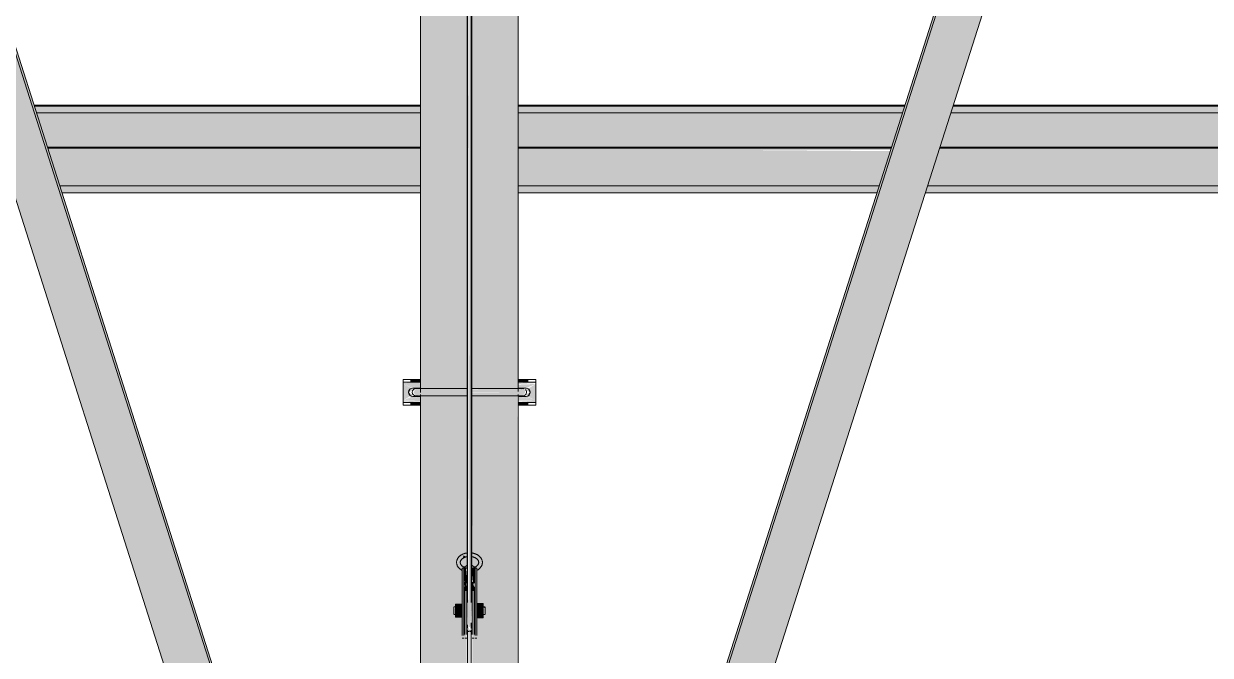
# Model space of a CAD drawing. Header units: inches. Extents: x -54880 to -186, y -132 to 853.
# Drawn here: x -13271.8 to -13191.3, y 207.2 to 250 of the extents above; entities that cross this region are included whole.
import ezdxf

# ---------------------------------------------------------------- set-up
doc = ezdxf.new("R2010")
doc.units = ezdxf.units.IN
doc.header["$MEASUREMENT"] = 0
doc.layers.add('Q-SPCQ', color=91, linetype='Continuous', lineweight=9)
doc.layers.add('S-BEAM', color=12, linetype='Continuous', lineweight=9)

# ---------------------------------------------------------------- blocks, each defined once
blk = doc.blocks.new('Girt_Z - 10_D-1018975-Section 6')
at = {"layer": 'S-BEAM'}
h = blk.add_hatch(color=256, dxfattribs=at)
h.paths.add_polyline_path([(-22802.14, 243.949), (-22802.14, 244.398), (-22813.89, 244.398), (-22813.89, 243.949), (-22804.309, 243.949)], flags=0)
h.paths.add_polyline_path([(-26260.234, 243.949), (-25985.89, 243.949), (-25985.89, 244.398), (-26260.64, 244.398), (-26260.64, 243.949)], flags=0)
h.paths.add_polyline_path([(-22841.89, 243.949), (-22841.89, 244.398), (-23080.89, 244.398), (-23080.89, 243.949), (-22907.987, 243.949)], flags=0)
h.paths.add_polyline_path([(-25975.89, 243.949), (-25972.544, 243.949), (-25972.544, 244.398), (-25975.89, 244.398)], flags=0)
h.paths.add_polyline_path([(-23090.89, 243.949), (-23090.89, 244.398), (-23370.39, 244.398), (-23370.39, 243.949), (-23184.461, 243.949)], flags=0)
h.paths.add_polyline_path([(-25944.544, 243.949), (-25855.816, 243.949), (-25855.618, 244.398), (-25944.544, 244.319)], flags=0)
h.paths.add_polyline_path([(-23380.39, 243.949), (-23380.39, 244.398), (-23659.89, 244.398), (-23659.89, 243.949), (-23460.935, 243.949)], flags=0)
h.paths.add_polyline_path([(-23669.89, 243.949), (-23669.89, 244.398), (-23949.39, 244.398), (-23949.39, 243.949), (-23737.409, 243.949)], flags=0)
h.paths.add_polyline_path([(-25820.057, 243.949), (-25696.39, 243.949), (-25696.39, 244.398), (-25821.127, 244.398), (-25821.705, 243.949), (-25820.571, 243.949)], flags=0)
h.paths.add_polyline_path([(-23959.39, 243.949), (-23959.39, 244.398), (-24238.89, 244.398), (-24238.89, 243.949), (-24013.883, 243.949)], flags=0)
h.paths.add_polyline_path([(-24248.89, 243.949), (-24248.89, 244.398), (-24528.39, 244.398), (-24528.39, 243.949), (-24290.357, 243.949)], flags=0)
h.paths.add_polyline_path([(-25686.39, 243.949), (-25654.822, 243.949), (-25654.966, 244.398), (-25686.39, 244.398)], flags=0)
h.paths.add_polyline_path([(-24538.39, 243.949), (-24538.39, 244.398), (-24817.89, 244.398), (-24817.89, 243.949), (-24566.831, 243.949)], flags=0)
h.paths.add_polyline_path([(-24827.89, 243.949), (-24827.89, 244.398), (-24923.815, 244.398), (-24923.958, 243.949), (-24843.305, 243.949)], flags=0)
h.paths.add_polyline_path([(-25651.551, 243.949), (-25625.486, 243.949), (-25625.486, 244.398), (-25651.694, 244.398)], flags=0)
h.paths.add_polyline_path([(-25618.861, 243.949), (-25592.797, 243.949), (-25592.654, 244.398), (-25618.861, 244.398)], flags=0)
h.paths.add_polyline_path([(-24927.229, 243.949), (-24927.086, 244.398), (-24953.294, 244.398), (-24953.294, 243.949), (-24946.983, 243.949)], flags=0)
h.paths.add_polyline_path([(-25577.736, 243.949), (-25406.89, 243.949), (-25406.89, 244.398), (-25589.382, 244.398), (-25589.526, 243.949), (-25580.582, 243.949)], flags=0)
h.paths.add_polyline_path([(-24959.919, 243.949), (-24959.919, 244.398), (-24986.127, 244.398), (-24985.984, 243.949), (-24964.262, 243.949)], flags=0)
h.paths.add_polyline_path([(-24998.199, 243.949), (-24989.255, 243.949), (-24989.398, 244.398), (-25107.39, 244.398), (-25107.39, 243.949), (-25001.045, 243.949)], flags=0)
h.paths.add_polyline_path([(-25396.89, 243.949), (-25117.39, 243.949), (-25117.39, 244.398), (-25396.89, 244.398)], flags=0)
h = blk.add_hatch(color=256, dxfattribs=at)
h.paths.add_polyline_path([(-26260.64, 241.629), (-25985.89, 241.629), (-25985.89, 243.949), (-26260.64, 243.949)], flags=0)
h.paths.add_polyline_path([(-22802.14, 241.629), (-22802.14, 243.949), (-22813.89, 243.949), (-22813.89, 241.629), (-22804.309, 241.629)], flags=0)
h.paths.add_polyline_path([(-22841.89, 241.629), (-22841.89, 243.949), (-23080.89, 243.949), (-23080.89, 241.629), (-22907.987, 241.629)], flags=0)
h.paths.add_polyline_path([(-25975.89, 241.629), (-25972.544, 241.629), (-25972.544, 243.949), (-25975.89, 243.949)], flags=0)
h.paths.add_polyline_path([(-25944.544, 241.629), (-25856.777, 241.629), (-25856.193, 243.095), (-25855.816, 243.949), (-25944.544, 243.949), (-25944.544, 242.806)], flags=0)
h.paths.add_polyline_path([(-23090.89, 241.629), (-23090.89, 243.949), (-23370.39, 243.949), (-23370.39, 241.629), (-23184.461, 241.629)], flags=0)
h.paths.add_polyline_path([(-23380.39, 241.629), (-23380.39, 243.949), (-23659.89, 243.949), (-23659.89, 241.629), (-23460.935, 241.629)], flags=0)
h.paths.add_polyline_path([(-23669.89, 241.629), (-23669.89, 243.949), (-23949.39, 243.949), (-23949.39, 241.629), (-23737.409, 241.629)], flags=0)
h.paths.add_polyline_path([(-25820.057, 241.629), (-25696.39, 241.629), (-25696.39, 243.949), (-25821.705, 243.949), (-25824.269, 241.629), (-25820.571, 241.629)], flags=0)
h.paths.add_polyline_path([(-23959.39, 241.629), (-23959.39, 243.949), (-24238.89, 243.949), (-24238.89, 241.629), (-24013.883, 241.629)], flags=0)
h.paths.add_polyline_path([(-24248.89, 241.629), (-24248.89, 243.949), (-24528.39, 243.949), (-24528.39, 241.629), (-24290.357, 241.629)], flags=0)
h.paths.add_polyline_path([(-24538.39, 241.629), (-24538.39, 243.949), (-24817.89, 243.949), (-24817.89, 241.629), (-24566.831, 241.629)], flags=0)
h.paths.add_polyline_path([(-25686.39, 241.629), (-25654.082, 241.629), (-25654.822, 243.949), (-25686.39, 243.949)], flags=0)
h.paths.add_polyline_path([(-24827.89, 241.629), (-24827.89, 243.949), (-24923.958, 243.949), (-24924.698, 241.629), (-24843.305, 241.629)], flags=0)
h.paths.add_polyline_path([(-24927.969, 241.629), (-24927.229, 243.949), (-24953.294, 243.949), (-24953.294, 241.629), (-24946.983, 241.629)], flags=0)
h.paths.add_polyline_path([(-25650.811, 241.629), (-25625.486, 241.629), (-25625.486, 243.949), (-25651.551, 243.949)], flags=0)
h.paths.add_polyline_path([(-24959.919, 241.629), (-24959.919, 243.949), (-24985.984, 243.949), (-24985.244, 241.629), (-24964.262, 241.629)], flags=0)
h.paths.add_polyline_path([(-25618.861, 241.629), (-25593.537, 241.629), (-25592.797, 243.949), (-25618.861, 243.949)], flags=0)
h.paths.add_polyline_path([(-25577.736, 241.629), (-25406.89, 241.629), (-25406.89, 243.949), (-25589.526, 243.949), (-25590.266, 241.629), (-25580.582, 241.629)], flags=0)
h.paths.add_polyline_path([(-24988.515, 241.629), (-24989.255, 243.949), (-25107.39, 243.949), (-25107.39, 241.629), (-24998.199, 241.629)], flags=0)
h.paths.add_polyline_path([(-25117.39, 241.629), (-25117.39, 243.949), (-25396.89, 243.949), (-25396.89, 241.629), (-25119.779, 241.629)], flags=0)
h = blk.add_hatch(color=256, dxfattribs=at)
h.paths.add_polyline_path([(-26260.64, 241.367), (-25985.89, 241.453), (-25985.89, 241.555), (-26260.64, 241.529), (-26260.64, 241.46)], flags=0)
h.paths.add_polyline_path([(-25603.608, 241.367), (-25593.596, 241.443), (-25593.56, 241.555), (-25618.861, 241.517), (-25618.861, 241.367)], flags=0)
h.paths.add_polyline_path([(-25577.736, 241.367), (-25406.89, 241.438), (-25406.89, 241.555), (-25590.302, 241.516), (-25590.349, 241.367), (-25580.582, 241.367)], flags=0)
h.paths.add_polyline_path([(-22802.14, 241.367), (-22802.14, 241.555), (-22813.89, 241.53), (-22813.89, 241.367), (-22804.309, 241.367)], flags=0)
h.paths.add_polyline_path([(-24248.89, 241.367), (-24248.89, 241.555), (-24528.39, 241.495), (-24528.39, 241.367), (-24290.357, 241.367)], flags=0)
h.paths.add_polyline_path([(-25396.89, 241.367), (-25117.39, 241.43), (-25117.39, 241.555), (-25396.89, 241.512), (-25396.89, 241.437)], flags=0)
h.paths.add_polyline_path([(-25625.486, 241.367), (-25625.486, 241.555), (-25650.775, 241.517), (-25650.728, 241.367), (-25629.528, 241.367)], flags=0)
h.paths.add_polyline_path([(-22841.89, 241.367), (-22841.89, 241.555), (-23080.89, 241.467), (-23080.89, 241.367), (-22907.987, 241.367)], flags=0)
h.paths.add_polyline_path([(-25856.865, 241.367), (-25856.888, 241.555), (-25944.544, 241.523), (-25944.544, 241.367), (-25856.974, 241.367)], flags=0)
h.paths.add_polyline_path([(-25107.39, 241.367), (-24988.45, 241.426), (-24988.491, 241.555), (-25107.39, 241.507), (-25107.39, 241.429)], flags=0)
h.paths.add_polyline_path([(-24985.16, 241.367), (-24959.919, 241.426), (-24959.919, 241.555), (-24985.204, 241.504), (-24985.179, 241.426)], flags=0)
h.paths.add_polyline_path([(-23090.89, 241.367), (-23090.89, 241.555), (-23370.39, 241.472), (-23370.39, 241.367), (-23184.461, 241.367)], flags=0)
h.paths.add_polyline_path([(-25823.11, 241.367), (-25696.39, 241.445), (-25696.39, 241.555), (-25824.4, 241.521), (-25824.441, 241.367), (-25824.156, 241.367)], flags=0)
h.paths.add_polyline_path([(-25663.766, 241.367), (-25654.023, 241.444), (-25654.059, 241.555), (-25686.39, 241.518), (-25686.39, 241.367), (-25666.612, 241.367)], flags=0)
h.paths.add_polyline_path([(-25975.89, 241.367), (-25972.544, 241.453), (-25972.544, 241.555), (-25975.89, 241.524), (-25975.89, 241.453)], flags=0)
h.paths.add_polyline_path([(-24953.294, 241.367), (-24928.035, 241.425), (-24927.993, 241.555), (-24953.294, 241.504), (-24953.294, 241.425)], flags=0)
h.paths.add_polyline_path([(-24924.782, 241.367), (-24827.89, 241.422), (-24827.89, 241.555), (-24924.738, 241.503), (-24924.763, 241.425)], flags=0)
h.paths.add_polyline_path([(-24238.89, 241.367), (-23959.39, 241.399), (-23959.39, 241.555), (-24238.89, 241.489), (-24238.89, 241.406)], flags=0)
h.paths.add_polyline_path([(-23380.39, 241.367), (-23380.39, 241.555), (-23659.89, 241.478), (-23659.89, 241.367), (-23460.935, 241.367)], flags=0)
h.paths.add_polyline_path([(-23669.89, 241.367), (-23669.89, 241.555), (-23949.39, 241.484), (-23949.39, 241.367), (-23737.409, 241.367)], flags=0)
h.paths.add_polyline_path([(-24817.89, 241.367), (-24538.39, 241.414), (-24538.39, 241.555), (-24817.89, 241.501), (-24817.89, 241.422)], flags=0)
h = blk.add_hatch(color=256, dxfattribs=at)
h.paths.add_polyline_path([(-22802.14, 241.555), (-22802.14, 241.629), (-22804.309, 241.555)], flags=0)
h.paths.add_polyline_path([(-22841.89, 241.555), (-22841.89, 241.629), (-22907.987, 241.555)], flags=0)
h.paths.add_polyline_path([(-25406.89, 241.555), (-25406.89, 241.629), (-25534.49, 241.555)], flags=0)
h.paths.add_polyline_path([(-25654.059, 241.555), (-25654.082, 241.629), (-25663.766, 241.555)], flags=0)
h.paths.add_polyline_path([(-23090.89, 241.555), (-23090.89, 241.629), (-23184.461, 241.555)], flags=0)
h.paths.add_polyline_path([(-23380.39, 241.555), (-23380.39, 241.629), (-23460.935, 241.555)], flags=0)
h.paths.add_polyline_path([(-25593.56, 241.555), (-25593.537, 241.629), (-25603.608, 241.555)], flags=0)
h.paths.add_polyline_path([(-23669.89, 241.555), (-23669.89, 241.629), (-23737.409, 241.555)], flags=0)
h.paths.add_polyline_path([(-23959.39, 241.555), (-23959.39, 241.629), (-24013.883, 241.555)], flags=0)
h = blk.add_hatch(color=256, dxfattribs=at)
h.paths.add_polyline_path([(-25591.104, 239), (-25406.89, 239), (-25406.89, 241.367), (-25590.349, 241.367)], flags=0)
h.paths.add_polyline_path([(-26260.234, 239), (-25985.89, 239), (-25985.89, 241.367), (-26260.64, 241.367), (-26260.64, 239)], flags=0)
h.paths.add_polyline_path([(-25975.89, 239), (-25972.544, 239.083), (-25972.544, 241.367), (-25975.89, 241.367)], flags=0)
h.paths.add_polyline_path([(-25944.544, 239), (-25857.658, 239), (-25856.921, 241.367), (-25944.544, 241.363), (-25944.544, 239.083)], flags=0)
h.paths.add_polyline_path([(-25824.156, 239), (-25696.39, 239), (-25696.39, 241.367), (-25824.535, 241.367), (-25826.571, 239), (-25825.608, 239)], flags=0)
h.paths.add_polyline_path([(-25686.39, 239), (-25653.244, 239), (-25653.999, 241.367), (-25686.39, 241.367)], flags=0)
h.paths.add_polyline_path([(-25649.973, 239), (-25625.486, 239), (-25625.486, 241.367), (-25650.728, 241.367)], flags=0)
h.paths.add_polyline_path([(-25618.861, 239), (-25594.375, 239), (-25593.62, 241.367), (-25618.861, 241.367)], flags=0)
h.paths.add_polyline_path([(-25396.89, 239), (-25117.39, 239), (-25117.39, 241.367), (-25396.89, 241.367)], flags=0)
h.paths.add_polyline_path([(-25107.39, 239), (-24987.677, 239), (-24988.431, 241.367), (-25107.39, 241.367)], flags=0)
h.paths.add_polyline_path([(-24528.39, 239), (-24248.89, 239), (-24248.89, 241.367), (-24528.39, 241.367)], flags=0)
h.paths.add_polyline_path([(-24538.39, 239), (-24538.39, 241.367), (-24817.89, 241.367), (-24817.89, 239), (-24566.831, 239)], flags=0)
h.paths.add_polyline_path([(-24984.405, 239), (-24959.919, 239), (-24959.919, 241.367), (-24985.16, 241.367)], flags=0)
h.paths.add_polyline_path([(-24827.89, 239), (-24827.89, 241.367), (-24924.782, 241.367), (-24925.537, 239), (-24843.305, 239)], flags=0)
h.paths.add_polyline_path([(-24953.294, 239), (-24928.808, 239), (-24928.053, 241.367), (-24953.294, 241.367)], flags=0)
h.paths.add_polyline_path([(-22802.14, 239), (-22802.14, 241.367), (-22813.89, 241.367), (-22813.89, 239), (-22804.309, 239)], flags=0)
h.paths.add_polyline_path([(-22841.89, 239), (-22841.89, 241.367), (-23080.89, 241.367), (-23080.89, 239), (-22907.987, 239)], flags=0)
h.paths.add_polyline_path([(-23090.89, 239), (-23090.89, 241.367), (-23370.39, 241.367), (-23370.39, 239), (-23184.461, 239)], flags=0)
h.paths.add_polyline_path([(-23380.39, 239), (-23380.39, 241.367), (-23659.89, 241.367), (-23659.89, 239), (-23460.935, 239)], flags=0)
h.paths.add_polyline_path([(-23669.89, 239), (-23669.89, 241.367), (-23949.39, 241.367), (-23949.39, 239), (-23737.409, 239)], flags=0)
h.paths.add_polyline_path([(-23959.39, 239), (-23959.39, 241.367), (-24238.89, 241.367), (-24238.89, 239), (-24013.883, 239)], flags=0)
h = blk.add_hatch(color=256, dxfattribs=at)
h.paths.add_polyline_path([(-26260.64, 238.518), (-25985.89, 238.518), (-25985.89, 239), (-26260.64, 239)], flags=0)
h.paths.add_polyline_path([(-22802.14, 238.518), (-22802.14, 239), (-22813.89, 239), (-22813.89, 238.518), (-22804.309, 238.518)], flags=0)
h.paths.add_polyline_path([(-25880.082, 238.518), (-25857.82, 238.518), (-25857.658, 239), (-25944.544, 239), (-25944.544, 238.518), (-25914.642, 238.518)], flags=0)
h.paths.add_polyline_path([(-22841.89, 238.518), (-22841.89, 239), (-23080.89, 239), (-23080.89, 238.518), (-22907.987, 238.518)], flags=0)
h.paths.add_polyline_path([(-23090.89, 238.518), (-23090.89, 239), (-23370.39, 239), (-23370.39, 238.518), (-23184.461, 238.518)], flags=0)
h.paths.add_polyline_path([(-25975.89, 238.518), (-25972.544, 238.518), (-25972.544, 239), (-25975.89, 239)], flags=0)
h.paths.add_polyline_path([(-23380.39, 238.518), (-23380.39, 239), (-23659.89, 239), (-23659.89, 238.518), (-23460.935, 238.518)], flags=0)
h.paths.add_polyline_path([(-25825.608, 238.518), (-25696.39, 238.518), (-25696.39, 239), (-25826.601, 239), (-25826.923, 238.518), (-25826.571, 238.518)], flags=0)
h.paths.add_polyline_path([(-23669.89, 238.518), (-23669.89, 239), (-23949.39, 239), (-23949.39, 238.518), (-23737.409, 238.518)], flags=0)
h.paths.add_polyline_path([(-23959.39, 238.518), (-23959.39, 239), (-24238.89, 239), (-24238.89, 238.518), (-24013.883, 238.518)], flags=0)
h.paths.add_polyline_path([(-24248.89, 238.518), (-24248.89, 239), (-24528.39, 239), (-24528.39, 238.518), (-24290.357, 238.518)], flags=0)
h.paths.add_polyline_path([(-25686.39, 238.518), (-25653.09, 238.518), (-25653.244, 239), (-25686.39, 239)], flags=0)
h.paths.add_polyline_path([(-24538.39, 238.518), (-24538.39, 239), (-24817.89, 239), (-24817.89, 238.518), (-24566.831, 238.518)], flags=0)
h.paths.add_polyline_path([(-25649.819, 238.518), (-25625.486, 238.518), (-25625.486, 239), (-25649.973, 239)], flags=0)
h.paths.add_polyline_path([(-24827.89, 238.518), (-24827.89, 239), (-24925.537, 239), (-24925.69, 238.518), (-24843.305, 238.518)], flags=0)
h.paths.add_polyline_path([(-25618.861, 238.518), (-25594.529, 238.518), (-25594.375, 239), (-25618.861, 239)], flags=0)
h.paths.add_polyline_path([(-24928.962, 238.518), (-24928.808, 239), (-24953.294, 239), (-24953.294, 238.518), (-24946.983, 238.518)], flags=0)
h.paths.add_polyline_path([(-25577.736, 238.518), (-25406.89, 238.518), (-25406.89, 239), (-25591.104, 239), (-25591.258, 238.518), (-25580.582, 238.518)], flags=0)
h.paths.add_polyline_path([(-24959.919, 238.518), (-24959.919, 239), (-24984.405, 239), (-24984.252, 238.518), (-24964.262, 238.518)], flags=0)
h.paths.add_polyline_path([(-25396.89, 238.518), (-25117.39, 238.518), (-25117.39, 239), (-25396.89, 239)], flags=0)
h.paths.add_polyline_path([(-24987.523, 238.518), (-24987.677, 239), (-25107.39, 239), (-25107.39, 238.518), (-24998.199, 238.518)], flags=0)
for p, q in [((-25625.486, 244.482), (-25651.721, 244.482)), ((-25625.486, 244.398), (-25651.694, 244.398)), ((-25625.486, 243.949), (-25651.551, 243.949)), ((-25592.627, 244.482), (-25618.861, 244.482)), ((-25592.654, 244.398), (-25618.861, 244.398)), ((-25592.797, 243.949), (-25618.861, 243.949)), ((-25406.89, 243.949), (-25589.526, 243.949)), ((-25406.89, 244.398), (-25589.382, 244.398)), ((-25406.89, 244.482), (-25589.356, 244.482)), ((-25625.486, 241.629), (-25650.811, 241.629)), ((-25625.486, 241.555), (-25650.787, 241.555)), ((-25593.537, 241.629), (-25618.861, 241.629)), ((-25593.56, 241.555), (-25618.861, 241.555)), ((-25406.89, 241.555), (-25590.289, 241.555)), ((-25406.89, 241.629), (-25590.266, 241.629)), ((-25649.973, 239), (-25625.486, 239)), ((-25625.486, 238.518), (-25649.819, 238.518)), ((-25618.861, 239), (-25594.375, 239)), ((-25594.529, 238.518), (-25618.861, 238.518)), ((-25406.89, 238.518), (-25591.258, 238.518)), ((-25591.104, 239), (-25406.89, 239))]:
    blk.add_line(p, q, dxfattribs=at)
blk = doc.blocks.new('Basketball_Backstop-Performance_Sports_Systems-3103-Ceiling_Hung - 27_-0_ to 27_-11 7_8_-652462-Section 6')
at = {"layer": 'Q-SPCQ'}
h = blk.add_hatch(color=256, dxfattribs=at)
h.paths.add_polyline_path([(-25627.273, 157.563), (-25625.39, 157.563), (-25625.39, 160.188), (-25628.11, 160.188)], flags=0)
h.paths.add_polyline_path([(-25626.288, 164.313), (-25663.62, 281.375), (-25665.189, 281.375), (-25666.612, 280.918), (-25629.425, 164.313)], flags=0)
for points in [[(-25626.288, 164.313), (-25626.154, 164.313), (-25663.487, 281.375), (-25663.62, 281.375), (-25626.66, 165.481)], [(-25618.194, 164.313), (-25618.06, 164.313), (-25580.727, 281.375), (-25580.861, 281.375), (-25617.821, 165.481)], [(-25626.174, 225.687), (-25625.486, 225.687), (-25625.486, 225.875), (-25626.174, 225.875)], [(-25618.174, 225.687), (-25618.174, 225.875), (-25618.861, 225.875), (-25618.861, 225.687)], [(-25626.174, 224.125), (-25625.486, 224.125), (-25625.486, 224.312), (-25626.174, 224.312)], [(-25618.174, 224.125), (-25618.174, 224.312), (-25618.861, 224.312), (-25618.861, 224.125)], [(-25622.611, 213.766), (-25622.39, 213.831), (-25622.579, 213.933)], [(-25622.544, 211.919), (-25622.544, 213.056), (-25622.669, 213.056), (-25622.669, 211.919)], [(-25622.013, 213.056), (-25621.981, 213.056), (-25622.013, 213.128)], [(-25621.794, 211.919), (-25621.669, 211.919), (-25621.669, 213.056), (-25621.794, 213.056), (-25621.794, 212.355)], [(-25622.544, 208.574), (-25622.544, 211.694), (-25622.669, 211.694), (-25622.669, 208.574)], [(-25622.356, 211.509), (-25622.356, 211.807), (-25622.481, 211.807), (-25622.481, 211.509)], [(-25621.856, 211.509), (-25621.856, 211.807), (-25621.981, 211.807), (-25621.981, 211.509)], [(-25621.669, 208.574), (-25621.669, 211.694), (-25621.794, 211.694), (-25621.794, 208.574)], [(-25622.481, 208.559), (-25622.356, 208.559), (-25622.356, 211.509), (-25622.481, 211.509), (-25622.481, 208.857)], [(-25622.325, 210.936), (-25622.294, 210.944), (-25622.325, 210.944)], [(-25622.044, 211.435), (-25622.013, 211.482), (-25622.044, 211.482)], [(-25621.856, 208.559), (-25621.856, 211.509), (-25621.981, 211.509), (-25621.981, 208.559)], [(-25623.106, 210.183), (-25622.669, 210.183), (-25622.687, 210.621), (-25623.106, 210.621)], [(-25623.106, 209.746), (-25622.669, 209.746), (-25622.693, 210.183), (-25623.106, 210.183), (-25623.106, 210.011)], [(-25621.231, 210.314), (-25621.231, 210.671), (-25621.669, 210.671), (-25621.669, 210.314)], [(-25621.231, 209.826), (-25621.231, 210.314), (-25621.669, 210.314), (-25621.669, 209.826)], [(-25621.106, 210.36), (-25621.106, 210.425), (-25621.231, 210.36)], [(-25621.669, 209.695), (-25621.231, 209.695), (-25621.231, 209.826), (-25621.669, 209.826)], [(-25622.169, 145.856), (-25622.061, 145.965), (-25622.044, 146.074), (-25622.106, 208.891), (-25622.169, 208.884), (-25622.169, 146.731)]]:
    blk.add_hatch(color=256, dxfattribs=at).paths.add_polyline_path(points, flags=0)
h = blk.add_hatch(color=256, dxfattribs=at)
h.paths.add_polyline_path([(-25625.126, 157.563), (-25622.294, 157.563), (-25622.294, 160.188), (-25625.39, 160.188), (-25625.374, 157.563)], flags=0)
h.paths.add_polyline_path([(-25620.718, 157.563), (-25618.958, 157.563), (-25618.974, 160.188), (-25622.044, 160.188), (-25622.044, 157.563), (-25620.888, 157.563)], flags=0)
h.paths.add_polyline_path([(-25618.958, 164.313), (-25618.861, 164.313), (-25618.936, 224.792), (-25619.937, 224.75), (-25622.013, 224.75), (-25621.948, 213.056), (-25621.669, 213.056), (-25621.669, 211.919), (-25621.794, 211.919), (-25621.794, 211.694), (-25621.669, 211.641), (-25621.669, 210.671), (-25621.231, 210.671), (-25621.231, 210.425), (-25621.106, 210.36), (-25621.106, 209.942), (-25621.231, 209.942), (-25621.317, 209.695), (-25621.669, 209.641), (-25621.669, 208.574), (-25621.794, 208.574), (-25621.856, 208.559), (-25621.981, 208.559), (-25622.044, 164.313), (-25618.974, 164.313)], flags=0)
h.paths.add_polyline_path([(-25622.356, 208.884), (-25622.294, 209.122), (-25622.356, 209.061)], flags=0)
h.paths.add_polyline_path([(-25623.323, 224.76), (-25623.656, 224.794), (-25623.479, 224.771)], flags=0)
h.paths.add_polyline_path([(-25625.208, 164.313), (-25622.294, 164.313), (-25622.356, 208.559), (-25622.481, 208.574), (-25622.544, 208.574), (-25622.669, 208.574), (-25622.669, 209.746), (-25623.106, 209.746), (-25623.106, 209.942), (-25623.231, 210.011), (-25623.231, 210.425), (-25623.106, 210.425), (-25623.031, 210.621), (-25622.669, 210.621), (-25622.669, 211.694), (-25622.544, 211.694), (-25622.544, 211.919), (-25622.669, 211.919), (-25622.611, 213.056), (-25622.356, 213.056), (-25622.325, 224.751), (-25625.486, 224.751), (-25625.407, 164.313), (-25625.374, 164.313)], flags=0)
h.paths.add_polyline_path([(-25621.856, 210.425), (-25621.794, 210.425), (-25621.856, 210.668)], flags=0)
h.paths.add_polyline_path([(-25622.544, 210.425), (-25622.481, 210.474), (-25622.544, 210.426)], flags=0)
h.paths.add_polyline_path([(-25622.356, 210.933), (-25622.325, 210.944), (-25622.356, 210.944)], flags=0)
h.paths.add_polyline_path([(-25622.013, 211.459), (-25621.981, 211.509), (-25622.013, 211.482)], flags=0)
h.paths.add_polyline_path([(-25622.611, 213.766), (-25622.544, 213.914), (-25622.39, 213.831), (-25622.544, 213.786)], flags=0)
h.paths.add_polyline_path([(-25621.025, 225.241), (-25620.869, 225.204), (-25620.888, 225.232)], flags=0)
h.paths.add_polyline_path([(-25619.801, 225.187), (-25618.861, 225.248), (-25618.861, 281.375), (-25621.231, 281.295), (-25621.231, 281.179), (-25621.106, 281.114), (-25621.106, 280.696), (-25621.231, 280.696), (-25621.317, 280.45), (-25621.669, 280.45), (-25621.669, 279.238), (-25621.231, 279.238), (-25621.231, 278.991), (-25621.106, 278.927), (-25621.106, 278.509), (-25621.231, 278.509), (-25621.317, 278.262), (-25621.669, 278.208), (-25621.669, 277.141), (-25621.794, 277.141), (-25621.856, 277.126), (-25621.981, 277.126), (-25622.013, 225.249), (-25619.832, 225.195)], flags=0)
h.paths.add_polyline_path([(-25622.356, 277.451), (-25622.325, 277.628), (-25622.356, 277.628)], flags=0)
h.paths.add_polyline_path([(-25623.656, 225.189), (-25622.325, 225.25), (-25622.356, 277.126), (-25622.481, 277.141), (-25622.544, 277.141), (-25622.669, 277.141), (-25622.669, 278.312), (-25623.106, 278.312), (-25623.106, 278.509), (-25623.231, 278.573), (-25623.231, 278.991), (-25623.106, 278.991), (-25623.02, 279.187), (-25622.669, 279.187), (-25622.669, 280.432), (-25623.106, 280.432), (-25623.106, 280.696), (-25623.231, 280.761), (-25623.231, 281.179), (-25623.106, 281.19), (-25623.106, 281.375), (-25625.486, 281.375), (-25625.448, 225.231), (-25624.853, 225.234), (-25623.559, 225.204)], flags=0)
h.paths.add_polyline_path([(-25622.356, 279.5), (-25622.32, 279.579), (-25622.356, 279.511)], flags=0)
h.paths.add_polyline_path([(-25622.018, 280.022), (-25621.981, 280.076), (-25622.018, 280.049)], flags=0)
h = blk.add_hatch(color=256, dxfattribs=at)
h.paths.add_polyline_path([(-25618.958, 157.563), (-25617.075, 157.563), (-25616.238, 160.188), (-25618.958, 160.188)], flags=0)
h.paths.add_polyline_path([(-25618.06, 164.313), (-25614.923, 164.313), (-25577.736, 280.918), (-25579.159, 281.375), (-25580.727, 281.375), (-25617.688, 165.481)], flags=0)
h = blk.add_hatch(color=256, dxfattribs=at)
h.paths.add_polyline_path([(-25622.169, 210.929), (-25622.257, 279.574), (-25622.294, 279.489), (-25622.229, 210.944), (-25622.169, 210.929)], flags=0)
h.paths.add_polyline_path([(-25622.294, 279.643), (-25622.169, 279.952), (-25622.233, 280.288), (-25622.294, 280.288), (-25622.294, 279.749)], flags=0)
h = blk.add_hatch(color=256, dxfattribs=at)
h.paths.add_polyline_path([(-25622.169, 210.929), (-25622.044, 210.944), (-25622.107, 279.596), (-25622.169, 279.649), (-25622.169, 211.183)], flags=0)
h.paths.add_polyline_path([(-25622.044, 279.643), (-25622.107, 280.078), (-25622.169, 280.19), (-25622.081, 279.735), (-25622.044, 279.643)], flags=0)
h = blk.add_hatch(color=256, dxfattribs=at)
h.paths.add_polyline_path([(-25625.58, 225.562), (-25625.486, 225.628), (-25625.486, 225.687), (-25626.674, 225.625), (-25626.674, 225.562), (-25626.09, 225.562)], flags=0)
h.paths.add_polyline_path([(-25618.861, 225.562), (-25617.674, 225.625), (-25617.674, 225.687), (-25618.861, 225.621), (-25618.861, 225.591)], flags=0)
h = blk.add_hatch(color=256, dxfattribs=at)
h.paths.add_polyline_path([(-25626.674, 224.437), (-25625.486, 224.437), (-25625.507, 224.728)], flags=0)
h.paths.add_polyline_path([(-25626.674, 224.437), (-25625.58, 224.719), (-25626.018, 224.719)], flags=0)
h.paths.add_polyline_path([(-25626.674, 224.437), (-25626.158, 224.756), (-25626.289, 224.927), (-25626.261, 225.141), (-25626.09, 225.272), (-25626.674, 225.562)], flags=0)
h.paths.add_polyline_path([(-25617.674, 225.562), (-25618.861, 225.518), (-25618.84, 225.272)], flags=0)
h.paths.add_polyline_path([(-25617.674, 224.437), (-25617.674, 225.562), (-25618.19, 225.244), (-25618.059, 225.073), (-25618.087, 224.859), (-25618.257, 224.728)], flags=0)
h.paths.add_polyline_path([(-25617.674, 224.437), (-25618.33, 224.719), (-25618.768, 224.719)], flags=0)
h.paths.add_polyline_path([(-25618.861, 224.437), (-25617.674, 224.437), (-25618.861, 224.728), (-25618.861, 224.482)], flags=0)
h.paths.add_polyline_path([(-25626.674, 225.562), (-25626.018, 225.281), (-25625.58, 225.281)], flags=0)
h.paths.add_polyline_path([(-25625.486, 225.263), (-25625.486, 225.562), (-25626.674, 225.562), (-25625.507, 225.272)], flags=0)
h.paths.add_polyline_path([(-25618.768, 225.281), (-25618.33, 225.281), (-25617.674, 225.562)], flags=0)
h = blk.add_hatch(color=256, dxfattribs=at)
h.paths.add_polyline_path([(-25618.358, 224.608), (-25618.369, 224.616), (-25618.644, 224.679)], flags=0)
h.paths.add_polyline_path([(-25618.231, 224.676), (-25618.131, 224.962), (-25618.332, 224.875), (-25618.257, 224.688)], flags=0)
h.paths.add_polyline_path([(-25626.117, 224.676), (-25626.032, 224.728), (-25626.09, 224.907), (-25626.261, 224.926), (-25626.135, 224.706)], flags=0)
h.paths.add_polyline_path([(-25625.564, 224.714), (-25625.507, 224.805), (-25625.565, 224.728)], flags=0)
h.paths.add_polyline_path([(-25618.049, 225.002), (-25618.159, 225.199), (-25618.257, 225.312), (-25618.315, 225.272), (-25618.257, 225.093), (-25618.059, 225.006)], flags=0)
h.paths.add_polyline_path([(-25626.299, 225.002), (-25626.015, 225.125), (-25626.117, 225.324), (-25626.297, 225.012)], flags=0)
h.paths.add_polyline_path([(-25625.711, 225.315), (-25625.704, 225.321), (-25625.979, 225.384)], flags=0)
h = blk.add_hatch(color=256, dxfattribs=at)
h.paths.add_polyline_path([(-25622.325, 225), (-25622.325, 225.242), (-25623.656, 225.243), (-25625.821, 225.231), (-25625.963, 225), (-25622.847, 225)], flags=0)
h.paths.add_polyline_path([(-25618.385, 225), (-25618.424, 225.217), (-25619.188, 225.248), (-25620.001, 225.239), (-25622.013, 225.2), (-25622.013, 225), (-25618.533, 225)], flags=0)
h = blk.add_hatch(color=256, dxfattribs=at)
h.paths.add_polyline_path([(-25624.364, 224.75), (-25622.325, 224.758), (-25622.325, 225), (-25625.963, 225), (-25625.814, 224.77), (-25625.603, 224.817), (-25625.094, 224.751), (-25624.401, 224.75)], flags=0)
h.paths.add_polyline_path([(-25619.984, 224.75), (-25618.534, 224.77), (-25618.385, 225), (-25622.013, 224.964), (-25622.013, 224.759), (-25620.888, 224.759)], flags=0)
h = blk.add_hatch(color=256, dxfattribs=at)
h.paths.add_polyline_path([(-25626.674, 224.312), (-25625.486, 224.375), (-25625.507, 224.437), (-25626.674, 224.375), (-25626.674, 224.317)], flags=0)
h.paths.add_polyline_path([(-25617.674, 224.312), (-25617.674, 224.437), (-25618.861, 224.353), (-25618.861, 224.312), (-25618.174, 224.312)], flags=0)
h = blk.add_hatch(color=256, dxfattribs=at)
h.paths.add_polyline_path([(-25622.325, 212.083), (-25622.41, 213.056), (-25622.544, 213.056), (-25622.503, 212.083), (-25622.333, 212.083)], flags=0)
h.paths.add_polyline_path([(-25621.834, 212.083), (-25621.794, 212.083), (-25621.794, 213.056), (-25622.014, 213.056), (-25621.926, 212.083)], flags=0)
h = blk.add_hatch(color=256, dxfattribs=at)
h.paths.add_polyline_path([(-25622.356, 211.641), (-25622.325, 211.641), (-25622.411, 212.083), (-25622.544, 212.061), (-25622.481, 211.807), (-25622.356, 211.807)], flags=0)
h.paths.add_polyline_path([(-25622.013, 211.641), (-25621.981, 211.641), (-25621.954, 211.807), (-25621.856, 211.807), (-25621.926, 212.083), (-25622.013, 212.083), (-25622.013, 211.807)], flags=0)
h = blk.add_hatch(color=256, dxfattribs=at)
h.paths.add_polyline_path([(-25622.356, 208.884), (-25622.169, 208.894), (-25622.258, 209.061)], flags=0)
h.paths.add_polyline_path([(-25621.981, 208.884), (-25622.108, 209.061), (-25622.079, 208.889), (-25622.05, 208.888)], flags=0)
h.paths.add_polyline_path([(-25622.258, 209.061), (-25622.105, 209.069), (-25621.981, 210.933), (-25622.356, 210.933), (-25622.282, 209.246), (-25622.233, 209.328), (-25622.257, 209.069)], flags=0)
h = blk.add_hatch(color=256, dxfattribs=at)
h.paths.add_polyline_path([(-25623.106, 209.942), (-25623.106, 210.36), (-25623.231, 210.308), (-25623.231, 209.942)], flags=0)
h.paths.add_polyline_path([(-25622.544, 209.942), (-25622.481, 210.011), (-25622.544, 209.958)], flags=0)
h.paths.add_polyline_path([(-25621.231, 209.942), (-25621.106, 210.011), (-25621.106, 210.36), (-25621.231, 210.308), (-25621.231, 209.943)], flags=0)
h = blk.add_hatch(color=256, dxfattribs=at)
h.paths.add_polyline_path([(-25622.169, 208.894), (-25622.233, 209.062), (-25622.231, 209.011), (-25622.169, 208.895)], flags=0)
h.paths.add_polyline_path([(-25622.169, 145.856), (-25622.233, 208.891), (-25622.294, 208.884), (-25622.227, 145.882), (-25622.197, 145.862)], flags=0)
for p, q in [((-25629.425, 164.313), (-25666.612, 280.918)), ((-25626.288, 164.313), (-25663.62, 281.375)), ((-25626.154, 164.313), (-25663.487, 281.375)), ((-25625.486, 281.375), (-25625.486, 224.989)), ((-25618.861, 225.045), (-25618.861, 281.375)), ((-25580.861, 281.375), (-25618.194, 164.313)), ((-25618.06, 164.313), (-25580.727, 281.375)), ((-25614.923, 164.313), (-25577.736, 280.918)), ((-25622.294, 279.542), (-25622.294, 210.741)), ((-25622.044, 210.741), (-25622.044, 279.542)), ((-25622.325, 277.836), (-25622.325, 210.936)), ((-25622.013, 211.459), (-25622.013, 277.965)), ((-25626.674, 225.875), (-25626.674, 225.687)), ((-25626.674, 225.875), (-25626.674, 225.719)), ((-25626.674, 225.875), (-25626.174, 225.875)), ((-25626.674, 225.562), (-25626.674, 225.687)), ((-25626.174, 225.687), (-25626.674, 225.687)), ((-25626.674, 224.437), (-25626.674, 225.562)), ((-25626.174, 225.875), (-25625.486, 225.875)), ((-25625.486, 225.687), (-25626.174, 225.687)), ((-25618.861, 225.875), (-25618.174, 225.875)), ((-25618.174, 225.687), (-25618.861, 225.687)), ((-25618.174, 225.875), (-25617.674, 225.875)), ((-25617.674, 225.687), (-25618.174, 225.687)), ((-25617.674, 225.687), (-25617.674, 225.875)), ((-25617.674, 225.719), (-25617.674, 225.875)), ((-25617.674, 225.687), (-25617.674, 225.562)), ((-25617.674, 225.562), (-25617.674, 224.437)), ((-25626.162, 225.246), (-25626.302, 225.004)), ((-25626.302, 224.996), (-25626.162, 224.754)), ((-25626.018, 225.281), (-25625.58, 225.281)), ((-25625.58, 224.719), (-25626.018, 224.719)), ((-25625.486, 224.839), (-25625.486, 164.313)), ((-25618.861, 164.313), (-25618.861, 224.839)), ((-25618.768, 225.281), (-25618.33, 225.281)), ((-25618.33, 224.719), (-25618.768, 224.719)), ((-25618.046, 225.004), (-25618.186, 225.246)), ((-25618.186, 224.754), (-25618.046, 224.996)), ((-25626.674, 224.312), (-25626.674, 224.437)), ((-25626.674, 224.312), (-25626.674, 224.125)), ((-25626.674, 224.312), (-25626.174, 224.312)), ((-25626.674, 224.281), (-25626.674, 224.125)), ((-25626.174, 224.125), (-25626.674, 224.125)), ((-25626.174, 224.312), (-25625.486, 224.312)), ((-25625.486, 224.125), (-25626.174, 224.125)), ((-25618.861, 224.312), (-25618.174, 224.312)), ((-25618.174, 224.125), (-25618.861, 224.125)), ((-25618.174, 224.312), (-25617.674, 224.312)), ((-25617.674, 224.125), (-25618.174, 224.125)), ((-25617.674, 224.437), (-25617.674, 224.312)), ((-25617.674, 224.125), (-25617.674, 224.312)), ((-25617.674, 224.125), (-25617.674, 224.281)), ((-25622.669, 211.919), (-25622.669, 213.056)), ((-25622.669, 213.056), (-25622.544, 213.056)), ((-25622.544, 213.056), (-25622.303, 213.056)), ((-25622.544, 213.056), (-25622.544, 211.919)), ((-25622.06, 213.056), (-25621.794, 213.056)), ((-25621.794, 211.919), (-25621.794, 213.056)), ((-25621.794, 213.056), (-25621.669, 213.056)), ((-25621.669, 213.056), (-25621.669, 211.919)), ((-25622.669, 208.491), (-25622.669, 211.919)), ((-25622.303, 212.083), (-25622.544, 212.083)), ((-25622.544, 211.919), (-25622.544, 211.694)), ((-25622.544, 211.919), (-25622.544, 208.491)), ((-25622.356, 212.058), (-25622.481, 212.058)), ((-25622.481, 211.509), (-25622.481, 211.807)), ((-25622.356, 211.807), (-25622.356, 211.509)), ((-25621.794, 212.083), (-25622.034, 212.083)), ((-25621.856, 212.058), (-25621.981, 212.058)), ((-25621.981, 211.509), (-25621.981, 211.807)), ((-25621.856, 211.807), (-25621.856, 211.509)), ((-25621.794, 208.491), (-25621.794, 211.919)), ((-25621.794, 211.919), (-25621.794, 211.694)), ((-25621.669, 211.919), (-25621.669, 208.491)), ((-25622.481, 208.559), (-25622.481, 211.509)), ((-25622.356, 211.509), (-25622.356, 208.559)), ((-25622.013, 210.936), (-25622.013, 211.368)), ((-25621.981, 208.559), (-25621.981, 211.509)), ((-25621.856, 211.509), (-25621.856, 208.559)), ((-25622.669, 210.433), (-25623.231, 210.433)), ((-25623.231, 210.36), (-25623.231, 210.425)), ((-25623.231, 209.942), (-25623.231, 210.36)), ((-25623.106, 210.183), (-25623.106, 210.621)), ((-25623.106, 210.621), (-25622.669, 210.621)), ((-25623.106, 209.746), (-25623.106, 210.183)), ((-25622.669, 210.183), (-25623.106, 210.183)), ((-25621.669, 210.671), (-25621.231, 210.671)), ((-25621.106, 210.433), (-25621.669, 210.433)), ((-25621.669, 210.314), (-25621.231, 210.314)), ((-25621.231, 210.671), (-25621.231, 210.314)), ((-25621.231, 210.314), (-25621.231, 209.826)), ((-25621.106, 210.425), (-25621.106, 210.36)), ((-25621.106, 210.36), (-25621.106, 209.942)), ((-25623.231, 209.933), (-25622.669, 209.933)), ((-25623.106, 209.746), (-25622.669, 209.746)), ((-25622.044, 208.977), (-25622.044, 209.362)), ((-25621.669, 209.933), (-25621.106, 209.933)), ((-25621.231, 209.826), (-25621.669, 209.826)), ((-25621.669, 209.695), (-25621.231, 209.695)), ((-25621.231, 209.826), (-25621.231, 209.695)), ((-25622.294, 209.226), (-25622.294, 208.997)), ((-25622.294, 208.887), (-25622.294, 145.456)), ((-25622.044, 145.456), (-25622.044, 208.887)), ((-25622.669, 208.308), (-25622.544, 208.308)), ((-25622.481, 208.308), (-25622.356, 208.308)), ((-25621.981, 208.308), (-25621.856, 208.308)), ((-25621.794, 208.308), (-25621.669, 208.308))]:
    blk.add_line(p, q, dxfattribs=at)
at = {"layer": 'Q-SPCQ', "flags": 128}
for points in [[(-25622.299, 225.25), (-25622.425, 225.25), (-25622.569, 225.25), (-25622.713, 225.25), (-25622.856, 225.25), (-25622.998, 225.25), (-25623.138, 225.25), (-25623.277, 225.25), (-25623.414, 225.25), (-25623.549, 225.25), (-25623.682, 225.25), (-25623.813, 225.25), (-25623.941, 225.25), (-25624.066, 225.25), (-25624.188, 225.25), (-25624.307, 225.25), (-25624.423, 225.25), (-25624.535, 225.25), (-25624.643, 225.25), (-25624.747, 225.25), (-25624.847, 225.25), (-25624.943, 225.25), (-25625.034, 225.25), (-25625.121, 225.25), (-25625.203, 225.25), (-25625.28, 225.25), (-25625.352, 225.25), (-25625.42, 225.25), (-25625.482, 225.25), (-25625.538, 225.25), (-25625.589, 225.25), (-25625.635, 225.25), (-25625.676, 225.25), (-25625.71, 225.25), (-25625.739, 225.25), (-25625.763, 225.25), (-25625.78, 225.25), (-25625.792, 225.25), (-25625.798, 225.25), (-25625.799, 225.25)], [(-25625.799, 224.75), (-25625.796, 224.75), (-25625.787, 224.75), (-25625.773, 224.75), (-25625.753, 224.75), (-25625.727, 224.75), (-25625.695, 224.75), (-25625.658, 224.75), (-25625.615, 224.75), (-25625.567, 224.75), (-25625.513, 224.75), (-25625.454, 224.75), (-25625.389, 224.75), (-25625.32, 224.75), (-25625.245, 224.75), (-25625.166, 224.75), (-25625.082, 224.75), (-25624.993, 224.75), (-25624.899, 224.75), (-25624.801, 224.75), (-25624.699, 224.75), (-25624.593, 224.75), (-25624.484, 224.75), (-25624.37, 224.75), (-25624.253, 224.75), (-25624.133, 224.75), (-25624.009, 224.75), (-25623.882, 224.75), (-25623.753, 224.75), (-25623.622, 224.75), (-25623.487, 224.75), (-25623.351, 224.75), (-25623.213, 224.75), (-25623.074, 224.75), (-25622.932, 224.75), (-25622.79, 224.75), (-25622.647, 224.75), (-25622.503, 224.75), (-25622.358, 224.75)], [(-25622.039, 224.75), (-25621.923, 224.75), (-25621.779, 224.75), (-25621.635, 224.75), (-25621.492, 224.75), (-25621.35, 224.75), (-25621.21, 224.75), (-25621.071, 224.75), (-25620.934, 224.75), (-25620.798, 224.75), (-25620.665, 224.75), (-25620.535, 224.75), (-25620.407, 224.75), (-25620.282, 224.75), (-25620.16, 224.75), (-25620.041, 224.75), (-25619.925, 224.75), (-25619.813, 224.75), (-25619.705, 224.75), (-25619.601, 224.75), (-25619.501, 224.75), (-25619.405, 224.75), (-25619.314, 224.75), (-25619.227, 224.75), (-25619.145, 224.75), (-25619.068, 224.75), (-25618.995, 224.75), (-25618.928, 224.75), (-25618.866, 224.75), (-25618.81, 224.75), (-25618.758, 224.75), (-25618.713, 224.75), (-25618.672, 224.75), (-25618.638, 224.75), (-25618.609, 224.75), (-25618.585, 224.75), (-25618.568, 224.75), (-25618.556, 224.75), (-25618.55, 224.75), (-25618.549, 224.75)], [(-25618.549, 225.25), (-25618.552, 225.25), (-25618.561, 225.25), (-25618.575, 225.25), (-25618.595, 225.25), (-25618.621, 225.25), (-25618.653, 225.25), (-25618.69, 225.25), (-25618.733, 225.25), (-25618.781, 225.25), (-25618.835, 225.25), (-25618.894, 225.25), (-25618.959, 225.25), (-25619.028, 225.25), (-25619.103, 225.25), (-25619.182, 225.25), (-25619.266, 225.25), (-25619.355, 225.25), (-25619.449, 225.25), (-25619.546, 225.25), (-25619.648, 225.25), (-25619.754, 225.25), (-25619.864, 225.25), (-25619.978, 225.25), (-25620.095, 225.25), (-25620.215, 225.25), (-25620.339, 225.25), (-25620.465, 225.25), (-25620.595, 225.25), (-25620.726, 225.25), (-25620.86, 225.25), (-25620.997, 225.25), (-25621.135, 225.25), (-25621.274, 225.25), (-25621.415, 225.25), (-25621.558, 225.25), (-25621.701, 225.25), (-25621.845, 225.25), (-25621.99, 225.25)], [(-25622.327, 214.098), (-25622.36, 214.093), (-25622.392, 214.087), (-25622.425, 214.081), (-25622.457, 214.073), (-25622.488, 214.064), (-25622.519, 214.055), (-25622.55, 214.044), (-25622.58, 214.033), (-25622.61, 214.02), (-25622.639, 214.007), (-25622.667, 213.993), (-25622.695, 213.978), (-25622.722, 213.963), (-25622.748, 213.946), (-25622.774, 213.929), (-25622.798, 213.911), (-25622.822, 213.892), (-25622.845, 213.872), (-25622.866, 213.851), (-25622.887, 213.83), (-25622.907, 213.808), (-25622.925, 213.785), (-25622.943, 213.762), (-25622.959, 213.737), (-25622.974, 213.713), (-25622.987, 213.687), (-25622.999, 213.661), (-25623.01, 213.635), (-25623.02, 213.608), (-25623.027, 213.581), (-25623.034, 213.553), (-25623.039, 213.525), (-25623.042, 213.497), (-25623.044, 213.469), (-25623.044, 213.453)], [(-25621.294, 213.453), (-25621.295, 213.482), (-25621.297, 213.51), (-25621.301, 213.538), (-25621.307, 213.566), (-25621.314, 213.593), (-25621.322, 213.62), (-25621.332, 213.647), (-25621.344, 213.673), (-25621.357, 213.699), (-25621.371, 213.724), (-25621.386, 213.749), (-25621.403, 213.772), (-25621.421, 213.796), (-25621.44, 213.818), (-25621.46, 213.84), (-25621.481, 213.861), (-25621.503, 213.881), (-25621.526, 213.9), (-25621.551, 213.919), (-25621.575, 213.937), (-25621.601, 213.954), (-25621.628, 213.97), (-25621.655, 213.985), (-25621.683, 214), (-25621.712, 214.014), (-25621.741, 214.026), (-25621.771, 214.038), (-25621.802, 214.049), (-25621.832, 214.059), (-25621.864, 214.068), (-25621.896, 214.076), (-25621.928, 214.084), (-25621.96, 214.09), (-25621.993, 214.096), (-25622.026, 214.1)], [(-25623.044, 213.453), (-25623.043, 213.425), (-25623.041, 213.397), (-25623.037, 213.369), (-25623.031, 213.341), (-25623.024, 213.314), (-25623.015, 213.286), (-25623.005, 213.26), (-25622.994, 213.234), (-25622.981, 213.208), (-25622.967, 213.183), (-25622.951, 213.158), (-25622.935, 213.134), (-25622.917, 213.111), (-25622.898, 213.089), (-25622.878, 213.067), (-25622.856, 213.046), (-25622.834, 213.026), (-25622.811, 213.006), (-25622.787, 212.988), (-25622.762, 212.97), (-25622.736, 212.953), (-25622.71, 212.937), (-25622.682, 212.921)], [(-25622.794, 213.453), (-25622.793, 213.468), (-25622.792, 213.482), (-25622.79, 213.496), (-25622.787, 213.51), (-25622.784, 213.524), (-25622.779, 213.539), (-25622.774, 213.553), (-25622.768, 213.567), (-25622.76, 213.582), (-25622.752, 213.596), (-25622.743, 213.61), (-25622.733, 213.624), (-25622.723, 213.638), (-25622.711, 213.652), (-25622.698, 213.666), (-25622.684, 213.68), (-25622.67, 213.693), (-25622.654, 213.706), (-25622.638, 213.718), (-25622.621, 213.731), (-25622.602, 213.743), (-25622.584, 213.754), (-25622.564, 213.765), (-25622.543, 213.776), (-25622.522, 213.786), (-25622.501, 213.795), (-25622.478, 213.804), (-25622.455, 213.813), (-25622.432, 213.82), (-25622.407, 213.827), (-25622.383, 213.834), (-25622.358, 213.839), (-25622.333, 213.844)], [(-25622.319, 213.06), (-25622.344, 213.065), (-25622.369, 213.07), (-25622.394, 213.076), (-25622.419, 213.083), (-25622.442, 213.09), (-25622.466, 213.098), (-25622.489, 213.107), (-25622.511, 213.116), (-25622.532, 213.126), (-25622.553, 213.136), (-25622.573, 213.147), (-25622.592, 213.158), (-25622.611, 213.17), (-25622.629, 213.182), (-25622.645, 213.194), (-25622.661, 213.207), (-25622.677, 213.22), (-25622.691, 213.234), (-25622.704, 213.247), (-25622.716, 213.261), (-25622.728, 213.275), (-25622.738, 213.289), (-25622.748, 213.303), (-25622.756, 213.318), (-25622.764, 213.332), (-25622.771, 213.346), (-25622.776, 213.361), (-25622.781, 213.375), (-25622.785, 213.389), (-25622.789, 213.403), (-25622.791, 213.417), (-25622.793, 213.432), (-25622.794, 213.446), (-25622.794, 213.453)], [(-25622.019, 213.847), (-25621.993, 213.842), (-25621.968, 213.837), (-25621.943, 213.831), (-25621.919, 213.824), (-25621.895, 213.817), (-25621.872, 213.809), (-25621.849, 213.8), (-25621.827, 213.791), (-25621.805, 213.781), (-25621.785, 213.771), (-25621.765, 213.76), (-25621.745, 213.749), (-25621.727, 213.737), (-25621.709, 213.725), (-25621.692, 213.713), (-25621.676, 213.7), (-25621.661, 213.687), (-25621.647, 213.673), (-25621.634, 213.66), (-25621.621, 213.646), (-25621.61, 213.632), (-25621.6, 213.618), (-25621.59, 213.603), (-25621.581, 213.589), (-25621.574, 213.575), (-25621.567, 213.561), (-25621.561, 213.546), (-25621.556, 213.532), (-25621.552, 213.518), (-25621.549, 213.504), (-25621.546, 213.489), (-25621.545, 213.475), (-25621.544, 213.461), (-25621.544, 213.453)], [(-25621.544, 213.453), (-25621.544, 213.439), (-25621.545, 213.425), (-25621.547, 213.411), (-25621.55, 213.397), (-25621.554, 213.383), (-25621.558, 213.368), (-25621.564, 213.354), (-25621.57, 213.34), (-25621.577, 213.325), (-25621.585, 213.311), (-25621.594, 213.297), (-25621.604, 213.283), (-25621.615, 213.269), (-25621.627, 213.255), (-25621.64, 213.241), (-25621.653, 213.227), (-25621.668, 213.214), (-25621.683, 213.201), (-25621.7, 213.188), (-25621.717, 213.176), (-25621.735, 213.164), (-25621.754, 213.153), (-25621.774, 213.142), (-25621.794, 213.131), (-25621.815, 213.121), (-25621.837, 213.112), (-25621.859, 213.103), (-25621.883, 213.094), (-25621.906, 213.087), (-25621.93, 213.08), (-25621.955, 213.073), (-25621.98, 213.068), (-25622.005, 213.063)], [(-25621.67, 212.914), (-25621.643, 212.928), (-25621.616, 212.944), (-25621.589, 212.961), (-25621.564, 212.978), (-25621.539, 212.996), (-25621.516, 213.015), (-25621.493, 213.035), (-25621.471, 213.056), (-25621.451, 213.077), (-25621.431, 213.099), (-25621.412, 213.122), (-25621.395, 213.145), (-25621.379, 213.169), (-25621.364, 213.194), (-25621.35, 213.22), (-25621.338, 213.246), (-25621.327, 213.272), (-25621.318, 213.299), (-25621.31, 213.326), (-25621.304, 213.354), (-25621.299, 213.382), (-25621.296, 213.41), (-25621.294, 213.438), (-25621.294, 213.453)], [(-25622.356, 211.683), (-25622.352, 211.676), (-25622.346, 211.668), (-25622.341, 211.661), (-25622.336, 211.655), (-25622.33, 211.648), (-25622.324, 211.642), (-25622.317, 211.636), (-25622.311, 211.63), (-25622.304, 211.624), (-25622.297, 211.619)], [(-25622.041, 211.619), (-25622.034, 211.624), (-25622.027, 211.63), (-25622.02, 211.636), (-25622.014, 211.642), (-25622.008, 211.648), (-25622.002, 211.655), (-25621.996, 211.662), (-25621.991, 211.669), (-25621.986, 211.676), (-25621.981, 211.683)], [(-25621.981, 208.683), (-25621.986, 208.69), (-25621.991, 208.698), (-25621.996, 208.705), (-25622.002, 208.711), (-25622.008, 208.718), (-25622.014, 208.724), (-25622.02, 208.73), (-25622.027, 208.736), (-25622.034, 208.742), (-25622.041, 208.747), (-25622.048, 208.752), (-25622.056, 208.757), (-25622.063, 208.761), (-25622.071, 208.765), (-25622.079, 208.769), (-25622.087, 208.772), (-25622.095, 208.775), (-25622.104, 208.778), (-25622.112, 208.781), (-25622.121, 208.783), (-25622.129, 208.784), (-25622.138, 208.786), (-25622.147, 208.787), (-25622.156, 208.788), (-25622.164, 208.788), (-25622.173, 208.788), (-25622.182, 208.788), (-25622.191, 208.787), (-25622.2, 208.786), (-25622.208, 208.784), (-25622.217, 208.783), (-25622.225, 208.78), (-25622.234, 208.778), (-25622.242, 208.775), (-25622.25, 208.772), (-25622.259, 208.769), (-25622.267, 208.765), (-25622.274, 208.761), (-25622.282, 208.757), (-25622.289, 208.752), (-25622.297, 208.747), (-25622.304, 208.742), (-25622.311, 208.736), (-25622.317, 208.73), (-25622.324, 208.724), (-25622.33, 208.718), (-25622.336, 208.711), (-25622.341, 208.705), (-25622.347, 208.698), (-25622.352, 208.69), (-25622.356, 208.683)]]:
    blk.add_lwpolyline(points, dxfattribs=at)
at = {"layer": 'Q-SPCQ'}
for centre, radius, start, end in [((-25626.018, 225), 0.281, 90, 270), ((-25625.799, 225), 0.25, 90, 270), ((-25625.799, 225), 0.25, 270, 285), ((-25625.58, 225), 0.281, 75, 90), ((-25625.58, 225), 0.281, 270, 285), ((-25618.768, 225), 0.281, 90, 105), ((-25618.768, 225), 0.281, 255, 270), ((-25618.549, 225), 0.25, 90, 105), ((-25618.549, 225), 0.25, 255, 270), ((-25618.549, 225), 0.25, 75, 90), ((-25618.549, 225), 0.25, 270, 45), ((-25618.33, 225), 0.281, 270, 90)]:
    blk.add_arc(centre, radius, start, end, dxfattribs=at)
for start_param, end_param in [(2.094395, 2.879793), (0.261799, 1.047198)]:
    blk.add_ellipse((-25622.169, 213.011), major_axis=(0.375, 0), ratio=0.707107, start_param=start_param, end_param=end_param, dxfattribs=at)

msp = doc.modelspace()

# ---------------------------------------------------------------- block references
at = {"layer": 'Q-SPCQ'}
msp.add_blockref('Basketball_Backstop-Performance_Sports_Systems-3103-Ceiling_Hung - 27_-0_ to 27_-11 7_8_-652462-Section 6', (12380.63261, 0), dxfattribs=at)
at = {"layer": 'S-BEAM'}
msp.add_blockref('Girt_Z - 10_D-1018975-Section 6', (12380.63261, 0), dxfattribs=at)

doc.saveas('drawing.dxf')
